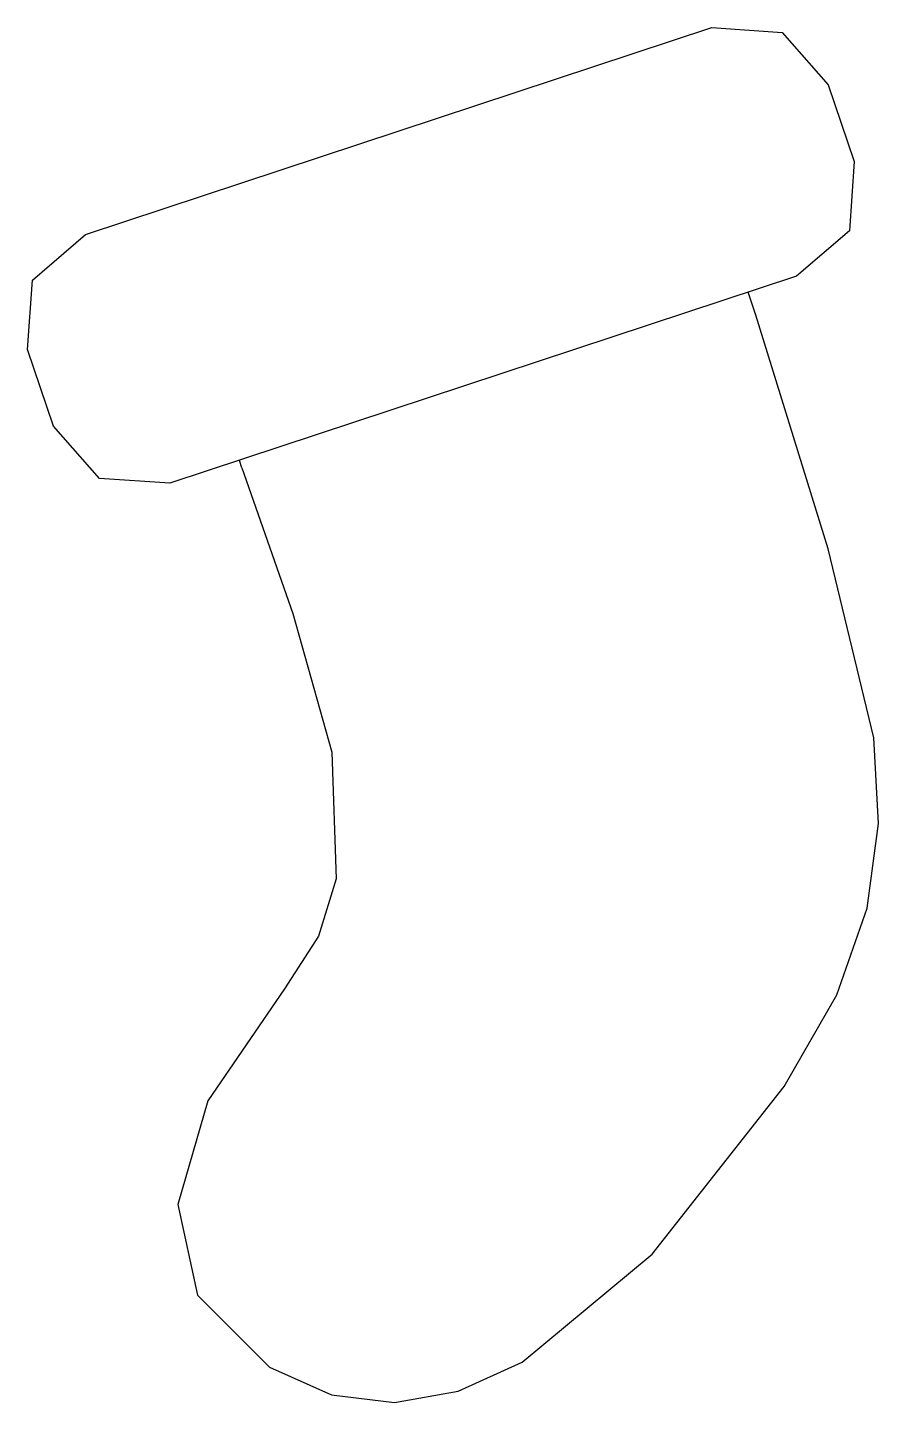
# Model space of a CAD drawing. Header units: millimetres. Extents: x 22.2 to 30.7, y 805.4 to 819.1.
import ezdxf

# ---------------------------------------------------------------- set-up
doc = ezdxf.new("R2010")
doc.units = ezdxf.units.MM
doc.layers.get('0').update_dxf_attribs({"linetype": 'CONTINUOUS'})

msp = doc.modelspace()

# ---------------------------------------------------------------- linework, layer by layer
for p, q in [((29.44, 816.198), (29.364, 816.427)), ((30.163, 813.873), (29.44, 816.198)), ((24.322, 814.679), (24.298, 814.753)), ((24.322, 814.679), (24.831, 813.228)), ((30.616, 811.991), (30.163, 813.873)), ((24.831, 813.228), (25.217, 811.847)), ((30.663, 811.135), (30.616, 811.991)), ((25.217, 811.847), (25.261, 810.585)), ((30.55, 810.292), (30.663, 811.135)), ((25.261, 810.585), (25.087, 810.014)), ((30.247, 809.431), (30.55, 810.292)), ((25.087, 810.014), (24.747, 809.49)), ((24.747, 809.49), (23.984, 808.376)), ((29.722, 808.517), (30.247, 809.431)), ((28.409, 806.847), (29.722, 808.517)), ((23.984, 808.376), (23.686, 807.341)), ((23.686, 807.341), (23.881, 806.439)), ((27.114, 805.772), (28.409, 806.847)), ((23.881, 806.439), (24.598, 805.722)), ((24.598, 805.722), (25.216, 805.447)), ((26.475, 805.482), (27.114, 805.772)), ((25.216, 805.447), (25.842, 805.37)), ((25.842, 805.37), (26.475, 805.482))]:
    msp.add_line(p, q)
msp.add_lwpolyline([(29.703, 819.015), (30.163, 818.493), (30.422, 817.729), (30.374, 817.039), (29.845, 816.586), (23.605, 814.524), (22.906, 814.572), (22.446, 815.094), (22.187, 815.858), (22.236, 816.548), (22.765, 817.002), (29.004, 819.064)], close=True)

doc.saveas('drawing.dxf')
